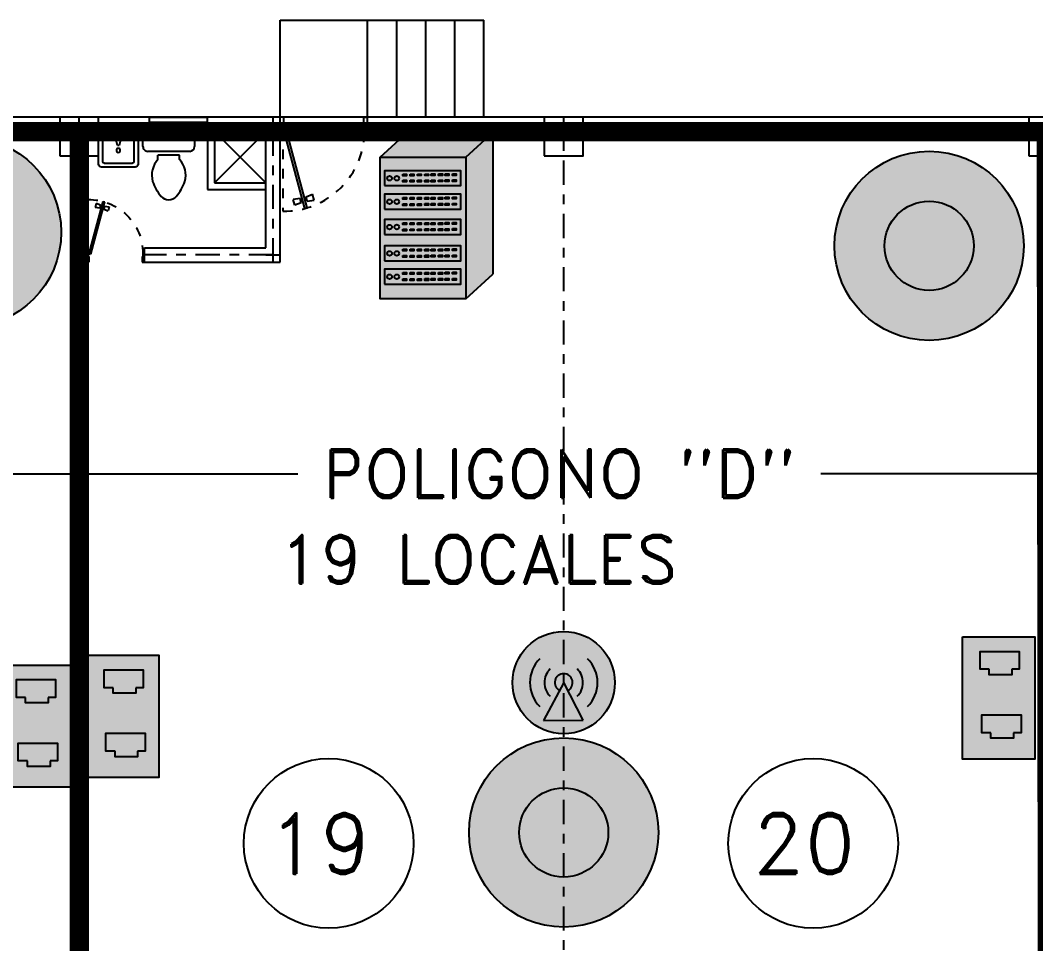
# Model space of a CAD drawing. Header units: millimetres. Extents: x 1590 to 1932, y -48 to 167.
# Drawn here: x 1685.05 to 1695.53, y 109.57 to 119.1 of the extents above; entities that cross this region are included whole.
import ezdxf

# ---------------------------------------------------------------- set-up
doc = ezdxf.new("R2010")
doc.units = ezdxf.units.MM
doc.header["$LTSCALE"] = 0.1
doc.header["$MEASUREMENT"] = 0
doc.header["$PDMODE"] = 35
doc.header["$PDSIZE"] = 0.75
doc.linetypes.add('CENTERX2', pattern=[4, 2.5, -0.5, 0.5, -0.5])
doc.linetypes.add('HIDDEN2', pattern=[0.1875, 0.125, -0.0625])
doc.layers.get('0').update_dxf_attribs({"linetype": 'CONTINUOUS'})
doc.layers.get('DEFPOINTS').update_dxf_attribs({"linetype": 'CONTINUOUS'})
for name, color, linetype in [('ACCESSP02', 7, 'CONTINUOUS'), ('CABLEADO', 172, 'CONTINUOUS'), ('CALLES', 3, 'CONTINUOUS'), ('CAMARAS', 253, 'CONTINUOUS'), ('Eth2Salidas', 5, 'CONTINUOUS'), ('P-FIXT', 1, 'CONTINUOUS'), ('PARED', 4, 'CONTINUOUS'), ("SW's", 250, 'CONTINUOUS'), ('TERRENO', 4, 'CONTINUOUS'), ('TEXT', 3, 'CONTINUOUS')]:
    doc.layers.add(name, color=color, linetype=linetype)
doc.styles.add('ATT', font='txt')
doc.styles.add('ROMAND', font='romand.shx')
doc.dimstyles.new('URBA', dxfattribs={"dimtxt": 20, "dimasz": 0.5, "dimexe": 1.25, "dimexo": 0.63, "dimgap": 0.63, "dimtad": 0, "dimtih": 1, "dimtoh": 1, "dimzin": 1, "dimdsep": 46, "dimtxsty": 'ROMAND', "dimcen": 2.5, "dimclrd": 1, "dimclre": 1, "dimclrt": 3, "dimadec": 0, "dimazin": 0, "dimtfac": 1, "dimtmove": 0, "dimatfit": 3, "dimfxl": 1, "dimtvp": 1, "dimtolj": 1, "dimtzin": 1, "dimarcsym": 0})

# ---------------------------------------------------------------- blocks, each defined once
blk = doc.blocks.new('15PTOI01')
at = {"color": 0, "linetype": 'ByBlock'}
for p, q in [((0, -8.5), (0, 8.5)), ((2, 10.5), (6, 10.5)), ((8, 8.5), (8, -8.5)), ((9.5, 4.375), (9.5, -4.375)), ((11.25, 4.375), (9.5, 4.375)), ((11.25, -4.375), (9.5, -4.375)), ((6, -10.5), (2, -10.5))]:
    blk.add_line(p, q, dxfattribs=at)
for centre, radius, start, end in [((2, 8.5), 2, 90, 180), ((6, 8.5), 2, 0, 90), ((17.766404, -2.827313), 9.712715, 75.184599, 132.137709), ((13.6875, -12.03125), 19.717859, 49.950272, 70.559965), ((23.458333, 0), 4.229167, 313.602819, 46.397181), ((13.6875, 12.03125), 19.717859, 289.440035, 310.049728), ((17.766404, 2.827313), 9.712715, 227.862291, 284.815401), ((2, -8.5), 2, 180, 270), ((6, -8.5), 2, 270, 0)]:
    blk.add_arc(centre, radius, start, end, dxfattribs=at)
at = {"color": 0, "linetype": 'ByBlock', "style": 'ATT'}
for tag, p, flags in [('ITEM', (0, -23), 3), ('ROOM_NUMBER', (0, -32), 1)]:
    blk.add_attdef(tag, p, '', height=6, dxfattribs=dict(at, flags=flags))
blk = doc.blocks.new('ss1')
at = {"layer": 'P-FIXT', "xscale": 0.0254, "yscale": 0.0254, "zscale": 0.0254}
blk.add_blockref('15PTOI01', (17.719, 12.528), dxfattribs=at)
blk = doc.blocks.new('15PLAV06')
at = {"color": 0, "linetype": 'ByBlock'}
for p, q in [((0, 8.5), (0, -8.5)), ((16.5, 10), (1.5, 10)), ((4, 1.25), (4, 7.25)), ((4.75, 8), (15.25, 8)), ((16, 7.25), (16, -7.25)), ((18, -8.5), (18, 8.5)), ((2, -1.5), (2, 1.5)), ((7, 0.5), (3, 1.5)), ((7, -0.5), (7, 0.5)), ((3, -1.5), (7, -0.5)), ((4, -7.25), (4, -1.25)), ((1.5, -10), (16.5, -10)), ((15.25, -8), (4.75, -8))]:
    blk.add_line(p, q, dxfattribs=at)
for centre in [(2.5, 2.5), (9.5, 0), (2.5, -2.5)]:
    blk.add_circle(centre, 1, dxfattribs=at)
for centre, radius, start, end in [((1.5, 8.5), 1.5, 90, 180), ((4.75, 7.25), 0.75, 90, 180), ((15.25, 7.25), 0.75, 0, 90), ((16.5, 8.5), 1.5, 0, 90), ((1.5, -8.5), 1.5, 180, 270), ((4.75, -7.25), 0.75, 180, 270), ((15.25, -7.25), 0.75, 270, 0), ((16.5, -8.5), 1.5, 270, 0)]:
    blk.add_arc(centre, radius, start, end, dxfattribs=at)
at = {"color": 0, "linetype": 'ByBlock', "style": 'ATT'}
for tag, p, flags in [('ITEM', (0, -20), 3), ('ROOM_NUMBER', (0, -29), 1)]:
    blk.add_attdef(tag, p, '', height=6, dxfattribs=dict(at, flags=flags))
blk = doc.blocks.new('P-GIRO-D')
at = {"color": 2}
for p, q in [((-0.281, 1.048), (-0.31, 1.041)), ((-0.281, 1.048), (-0.04, 0.15)), ((-0.31, 0.963), (-0.389, 0.952)), ((-0.389, 0.952), (-0.371, 0.884)), ((-0.31, 1.041), (-0.069, 0.142)), ((-0.31, 0.963), (-0.297, 0.915)), ((-0.288, 0.958), (-0.307, 0.953)), ((-0.239, 0.971), (-0.259, 0.966)), ((-0.232, 0.942), (-0.251, 0.937)), ((-0.242, 0.981), (-0.167, 1.011)), ((-0.242, 0.981), (-0.229, 0.933)), ((-0.229, 0.933), (-0.149, 0.944)), ((-0.167, 1.011), (-0.149, 0.944)), ((-0.297, 0.915), (-0.371, 0.884)), ((-0.28, 0.929), (-0.299, 0.924)), ((-1, 0.15), (-0.97, 0.15)), ((-0.97, 0.15), (-0.97, 0.1)), ((-0.04, 0.15), (-0.069, 0.142)), ((-0.03, 0.15), (-0.03, 0.1)), ((0, 0.15), (-0.03, 0.15)), ((-0.96, 0), (-1, 0)), ((-0.97, 0.1), (-0.96, 0.1)), ((-0.96, 0.1), (-0.96, 0)), ((-0.04, 0.1), (-0.04, 0)), ((-0.03, 0.1), (-0.04, 0.1)), ((-0.04, 0), (0, 0))]:
    blk.add_line(p, q, dxfattribs=at)
at = {"color": 1, "linetype": 'HIDDEN2'}
blk.add_line((-0.03, 0.15), (-0.03, 1.08), dxfattribs=at)
blk.add_arc((-0.04, 0.15), 0.93, 89.3839, 180, dxfattribs=at)
blk = doc.blocks.new('UTP1$0$DIMBLOCK')
at = {"color": 4}
blk.add_line((-5.25, -5.25), (5.25, 5.25), dxfattribs=at)
at = {"color": 1}
blk.add_line((-7.5, 0), (10.5, 0), dxfattribs=at)
blk = doc.blocks.new('*D347')
at = {"color": 1, "linetype": 'Continuous', "transparency": 16777216}
for p, q in [((1640.661, 112.864), (1640.661, 114.603)), ((1735.661, 112.106), (1735.661, 114.603)), ((1640.681, 114.423), (1687.917, 114.423)), ((1735.641, 114.423), (1693.314, 114.423))]:
    blk.add_line(p, q, dxfattribs=at)
at = {"layer": 'DEFPOINTS', "color": 0, "linetype": 'Continuous', "transparency": 16777216}
for p in [(1735.661, 114.423), (1640.661, 112.802), (1735.661, 112.043)]:
    blk.add_point(p, dxfattribs=at)
at = {"color": 1, "linetype": 'Continuous', "transparency": 16777216, "xscale": 0.02, "yscale": 0.02, "zscale": 0.02, "rotation": 180}
blk.add_blockref('UTP1$0$DIMBLOCK', (1640.661, 114.423), dxfattribs=at)
at = {"color": 1, "linetype": 'Continuous', "transparency": 16777216, "xscale": 0.02, "yscale": 0.02, "zscale": 0.02}
blk.add_blockref('UTP1$0$DIMBLOCK', (1735.661, 114.423), dxfattribs=at)
at = {"color": 3, "linetype": 'Continuous', "transparency": 16777216, "insert": (1690.615, 114.423), "char_height": 0.5, "attachment_point": 5, "style": 'ROMAND'}
blk.add_mtext('\\A1;POLIGONO "D"', dxfattribs=at)
blk = doc.blocks.new('dosSALIDAS')
at = {"layer": 'Eth2Salidas', "linetype": 'Continuous'}
h = blk.add_hatch(color=0, dxfattribs=at)
h.dxf.hatch_style = 1
h.paths.add_polyline_path([(0.3251, 0), (0, 0), (0, -0.5502), (0.3251, -0.5502)])
h.paths.add_polyline_path([(0.1197, -0.1706), (0.1197, -0.1458), (0.079, -0.1458), (0.079, -0.0653), (0.2552, -0.0653), (0.2552, -0.1458), (0.2216, -0.1458), (0.2216, -0.1706)], flags=16)
h.paths.add_polyline_path([(0.2637, -0.3509), (0.2637, -0.4314), (0.23, -0.4314), (0.23, -0.4562), (0.1282, -0.4562), (0.1282, -0.4314), (0.0874, -0.4314), (0.0874, -0.3509)], flags=16)
h = blk.add_hatch(color=256, dxfattribs=at)
h.dxf.hatch_style = 1
h.paths.add_polyline_path([(0.2216, -0.1706), (0.2216, -0.1458), (0.2552, -0.1458), (0.2552, -0.0653), (0.079, -0.0653), (0.079, -0.1458), (0.1197, -0.1458), (0.1197, -0.1706)])
h = blk.add_hatch(color=256, dxfattribs=at)
h.dxf.hatch_style = 1
h.paths.add_polyline_path([(0.23, -0.4562), (0.23, -0.4314), (0.2637, -0.4314), (0.2637, -0.3509), (0.0874, -0.3509), (0.0874, -0.4314), (0.1282, -0.4314), (0.1282, -0.4562)])
at = {"layer": 'Eth2Salidas', "color": 18, "linetype": 'Continuous', "true_color": 0x000000}
blk.add_lwpolyline([(0, 0), (0.3251, 0), (0.3251, -0.5502), (0, -0.5502)], close=True, dxfattribs=at)
for points in [[(0.1197, -0.1458), (0.079, -0.1458), (0.079, -0.0653), (0.2552, -0.0653), (0.2552, -0.1458), (0.2216, -0.1458)], [(0.2216, -0.1458), (0.2216, -0.1706), (0.1197, -0.1706), (0.1197, -0.1458)], [(0.1282, -0.4314), (0.0874, -0.4314), (0.0874, -0.3509), (0.2637, -0.3509), (0.2637, -0.4314), (0.23, -0.4314)], [(0.23, -0.4314), (0.23, -0.4562), (0.1282, -0.4562), (0.1282, -0.4314)]]:
    blk.add_lwpolyline(points, dxfattribs=at)
blk = doc.blocks.new('cams')
at = {"layer": 'CAMARAS', "linetype": 'Continuous', "true_color": 0xffffff}
h = blk.add_hatch(color=7, dxfattribs=at)
h.dxf.hatch_style = 1
h.paths.add_polyline_path([(-0.977, 0, 1), (0.977, 0, 1)])
h.paths.add_polyline_path([(0.46, 0, -1), (-0.46, 0, -1)], flags=16)
at = {"layer": 'CAMARAS', "linetype": 'Continuous', "true_color": 0x939598}
h = blk.add_hatch(color=252, dxfattribs=at)
h.dxf.hatch_style = 1
h.paths.add_polyline_path([(-0.46, 0, 1), (0.46, 0, 1)])
at = {"layer": 'CAMARAS', "color": 0, "linetype": 'Continuous'}
for radius in [0.977, 0.977, 0.977, 0.46]:
    blk.add_circle((0, 0), radius, dxfattribs=at)
blk = doc.blocks.new('PuntoAcceso02')
at = {"layer": 'ACCESSP02', "linetype": 'Continuous'}
h = blk.add_hatch(color=256, dxfattribs=at)
h.set_gradient(color1=(237, 31, 36), color2=(247, 171, 174))
h.paths.add_polyline_path([(-0.528, 0, 1), (0.528, 0, 1)])
h.paths.add_polyline_path([(0.042, -0.082), (0.2, -0.388), (-0.209, -0.39), (-0.043, -0.081, -4.049664)], flags=16)
h = blk.add_hatch(color=256, dxfattribs=at)
h.set_gradient(color1=(247, 171, 174), color2=(247, 171, 174))
h.paths.add_polyline_path([(-0.209, -0.39), (0.2, -0.388), (0, 0)])
h = blk.add_hatch(color=256, dxfattribs=at)
h.set_gradient(color1=(153, 27, 30), color2=(237, 31, 36))
h.paths.add_polyline_path([(0, 0), (0.042, -0.082, 4.049664), (-0.043, -0.081)])
at = {"layer": 'ACCESSP02', "color": 18, "linetype": 'Continuous', "true_color": 0x000000}
for p, q in [((0, 0), (-0.209, -0.39)), ((0.2, -0.388), (0, 0)), ((-0.209, -0.39), (0.2, -0.388))]:
    blk.add_line(p, q, dxfattribs=at)
blk.add_circle((0, 0), 0.528, dxfattribs=at)
for radius, start, end in [(0.349, 134.9548, 225.0265), (0.349, 314.9548, 45.0265), (0.199, 134.9548, 225.0265), (0.199, 314.9548, 45.0265), (0.092, 297.3127, 241.8295)]:
    blk.add_arc((0, 0), radius, start, end, dxfattribs=at)
blk = doc.blocks.new("Sw's")
at = {"layer": "SW's", "linetype": 'Continuous'}
h = blk.add_hatch(color=256, dxfattribs=at)
h.set_gradient(color1=(215, 235, 210), color2=(128, 128, 128), tint=1)
h.paths.add_polyline_path([(0.279, 0.256), (-0.605, 0.256), (-0.884, 0), (0, 0)])
h.paths.add_polyline_path([(0.279, 0.256), (0, 0), (0, -1.463), (0.279, -1.208)])
h = blk.add_hatch(color=256, dxfattribs=at)
h.set_gradient(color1=(192, 192, 192), color2=(99, 100, 102), tint=1)
h.paths.add_polyline_path([(-0.884, 0), (-0.884, -1.463), (0, -1.463), (0, 0)])
h.paths.add_polyline_path([(-0.05, -0.14), (-0.05, -0.293), (-0.838, -0.293), (-0.838, -0.14)], flags=16)
h.paths.add_polyline_path([(-0.761, -0.218, -1), (-0.81, -0.218, -1)], flags=0)
h.paths.add_polyline_path([(-0.689, -0.218, -1), (-0.737, -0.218, -1)], flags=0)
h.paths.add_polyline_path([(-0.65, -0.175), (-0.612, -0.175), (-0.612, -0.192), (-0.65, -0.192)], flags=0)
h.paths.add_polyline_path([(-0.65, -0.239), (-0.612, -0.239), (-0.612, -0.256), (-0.65, -0.256)], flags=0)
h.paths.add_polyline_path([(-0.573, -0.175), (-0.535, -0.175), (-0.535, -0.192), (-0.573, -0.192)], flags=0)
h.paths.add_polyline_path([(-0.573, -0.238), (-0.535, -0.238), (-0.535, -0.255), (-0.573, -0.255)], flags=0)
h.paths.add_polyline_path([(-0.5, -0.174), (-0.462, -0.174), (-0.462, -0.191), (-0.5, -0.191)], flags=0)
h.paths.add_polyline_path([(-0.05, -0.383), (-0.05, -0.536), (-0.838, -0.536), (-0.838, -0.383)], flags=16)
h.paths.add_polyline_path([(-0.5, -0.238), (-0.462, -0.238), (-0.462, -0.255), (-0.5, -0.255)], flags=0)
h.paths.add_polyline_path([(-0.761, -0.461, -1), (-0.81, -0.461, -1)], flags=0)
h.paths.add_polyline_path([(-0.689, -0.46, -1), (-0.737, -0.46, -1)], flags=0)
h.paths.add_polyline_path([(-0.65, -0.418), (-0.612, -0.418), (-0.612, -0.435), (-0.65, -0.435)], flags=0)
h.paths.add_polyline_path([(-0.423, -0.174), (-0.385, -0.174), (-0.385, -0.191), (-0.423, -0.191)], flags=0)
h.paths.add_polyline_path([(-0.423, -0.237), (-0.385, -0.237), (-0.385, -0.254), (-0.423, -0.254)], flags=0)
h.paths.add_polyline_path([(-0.573, -0.418), (-0.535, -0.418), (-0.535, -0.435), (-0.573, -0.435)], flags=0)
h.paths.add_polyline_path([(-0.65, -0.482), (-0.612, -0.482), (-0.612, -0.499), (-0.65, -0.499)], flags=0)
h.paths.add_polyline_path([(-0.357, -0.173), (-0.318, -0.173), (-0.318, -0.19), (-0.357, -0.19)], flags=0)
h.paths.add_polyline_path([(-0.5, -0.417), (-0.462, -0.417), (-0.462, -0.434), (-0.5, -0.434)], flags=0)
h.paths.add_polyline_path([(-0.573, -0.481), (-0.535, -0.481), (-0.535, -0.498), (-0.573, -0.498)], flags=0)
h.paths.add_polyline_path([(-0.357, -0.237), (-0.318, -0.237), (-0.318, -0.254), (-0.357, -0.254)], flags=0)
h.paths.add_polyline_path([(-0.5, -0.481), (-0.462, -0.481), (-0.462, -0.498), (-0.5, -0.498)], flags=0)
h.paths.add_polyline_path([(-0.423, -0.417), (-0.385, -0.417), (-0.385, -0.434), (-0.423, -0.434)], flags=0)
h.paths.add_polyline_path([(-0.28, -0.173), (-0.241, -0.173), (-0.241, -0.19), (-0.28, -0.19)], flags=0)
h.paths.add_polyline_path([(-0.28, -0.236), (-0.241, -0.236), (-0.241, -0.253), (-0.28, -0.253)], flags=0)
h.paths.add_polyline_path([(-0.423, -0.48), (-0.385, -0.48), (-0.385, -0.497), (-0.423, -0.497)], flags=0)
h.paths.add_polyline_path([(-0.357, -0.415), (-0.318, -0.415), (-0.318, -0.433), (-0.357, -0.433)], flags=0)
h.paths.add_polyline_path([(-0.05, -0.644), (-0.05, -0.797), (-0.838, -0.797), (-0.838, -0.644)], flags=16)
h.paths.add_polyline_path([(-0.214, -0.171), (-0.176, -0.171), (-0.176, -0.188), (-0.214, -0.188)], flags=0)
h.paths.add_polyline_path([(-0.357, -0.48), (-0.318, -0.48), (-0.318, -0.497), (-0.357, -0.497)], flags=0)
h.paths.add_polyline_path([(-0.214, -0.235), (-0.176, -0.235), (-0.176, -0.252), (-0.214, -0.252)], flags=0)
h.paths.add_polyline_path([(-0.28, -0.416), (-0.241, -0.416), (-0.241, -0.433), (-0.28, -0.433)], flags=0)
h.paths.add_polyline_path([(-0.65, -0.679), (-0.612, -0.679), (-0.612, -0.696), (-0.65, -0.696)], flags=0)
h.paths.add_polyline_path([(-0.761, -0.722, -1), (-0.81, -0.722, -1)], flags=0)
h.paths.add_polyline_path([(-0.689, -0.721, -1), (-0.737, -0.721, -1)], flags=0)
h.paths.add_polyline_path([(-0.573, -0.679), (-0.535, -0.679), (-0.535, -0.696), (-0.573, -0.696)], flags=0)
h.paths.add_polyline_path([(-0.28, -0.479), (-0.241, -0.479), (-0.241, -0.496), (-0.28, -0.496)], flags=0)
h.paths.add_polyline_path([(-0.137, -0.171), (-0.099, -0.171), (-0.099, -0.188), (-0.137, -0.188)], flags=0)
h.paths.add_polyline_path([(-0.214, -0.414), (-0.176, -0.414), (-0.176, -0.431), (-0.214, -0.431)], flags=0)
h.paths.add_polyline_path([(-0.5, -0.678), (-0.462, -0.678), (-0.462, -0.695), (-0.5, -0.695)], flags=0)
h.paths.add_polyline_path([(-0.137, -0.234), (-0.099, -0.234), (-0.099, -0.252), (-0.137, -0.252)], flags=0)
h.paths.add_polyline_path([(-0.65, -0.743), (-0.612, -0.743), (-0.612, -0.76), (-0.65, -0.76)], flags=0)
h.paths.add_polyline_path([(-0.214, -0.478), (-0.176, -0.478), (-0.176, -0.495), (-0.214, -0.495)], flags=0)
h.paths.add_polyline_path([(-0.573, -0.742), (-0.535, -0.742), (-0.535, -0.759), (-0.573, -0.759)], flags=0)
h.paths.add_polyline_path([(-0.423, -0.678), (-0.385, -0.678), (-0.385, -0.695), (-0.423, -0.695)], flags=0)
h.paths.add_polyline_path([(-0.5, -0.742), (-0.462, -0.742), (-0.462, -0.759), (-0.5, -0.759)], flags=0)
h.paths.add_polyline_path([(-0.137, -0.414), (-0.099, -0.414), (-0.099, -0.431), (-0.137, -0.431)], flags=0)
h.paths.add_polyline_path([(-0.357, -0.677), (-0.318, -0.677), (-0.318, -0.694), (-0.357, -0.694)], flags=0)
h.paths.add_polyline_path([(-0.423, -0.741), (-0.385, -0.741), (-0.385, -0.758), (-0.423, -0.758)], flags=0)
h.paths.add_polyline_path([(-0.137, -0.477), (-0.099, -0.477), (-0.099, -0.494), (-0.137, -0.494)], flags=0)
h.paths.add_polyline_path([(-0.28, -0.677), (-0.241, -0.677), (-0.241, -0.694), (-0.28, -0.694)], flags=0)
h.paths.add_polyline_path([(-0.357, -0.741), (-0.318, -0.741), (-0.318, -0.758), (-0.357, -0.758)], flags=0)
h.paths.add_polyline_path([(-0.214, -0.675), (-0.176, -0.675), (-0.176, -0.692), (-0.214, -0.692)], flags=0)
h.paths.add_polyline_path([(-0.28, -0.74), (-0.241, -0.74), (-0.241, -0.757), (-0.28, -0.757)], flags=0)
h.paths.add_polyline_path([(-0.05, -0.916), (-0.05, -1.07), (-0.838, -1.07), (-0.838, -0.916)], flags=16)
h.paths.add_polyline_path([(-0.214, -0.739), (-0.176, -0.739), (-0.176, -0.756), (-0.214, -0.756)], flags=0)
h.paths.add_polyline_path([(-0.137, -0.675), (-0.099, -0.675), (-0.099, -0.692), (-0.137, -0.692)], flags=0)
h.paths.add_polyline_path([(-0.65, -0.951), (-0.612, -0.951), (-0.612, -0.968), (-0.65, -0.968)], flags=0)
h.paths.add_polyline_path([(-0.761, -0.994, -1), (-0.81, -0.994, -1)], flags=0)
h.paths.add_polyline_path([(-0.689, -0.994, -1), (-0.737, -0.994, -1)], flags=0)
h.paths.add_polyline_path([(-0.573, -0.951), (-0.535, -0.951), (-0.535, -0.968), (-0.573, -0.968)], flags=0)
h.paths.add_polyline_path([(-0.5, -0.95), (-0.462, -0.95), (-0.462, -0.967), (-0.5, -0.967)], flags=0)
h.paths.add_polyline_path([(-0.137, -0.738), (-0.099, -0.738), (-0.099, -0.755), (-0.137, -0.755)], flags=0)
h.paths.add_polyline_path([(-0.423, -0.95), (-0.385, -0.95), (-0.385, -0.967), (-0.423, -0.967)], flags=0)
h.paths.add_polyline_path([(-0.65, -1.015), (-0.612, -1.015), (-0.612, -1.032), (-0.65, -1.032)], flags=0)
h.paths.add_polyline_path([(-0.573, -1.014), (-0.535, -1.014), (-0.535, -1.031), (-0.573, -1.031)], flags=0)
h.paths.add_polyline_path([(-0.357, -0.949), (-0.318, -0.949), (-0.318, -0.966), (-0.357, -0.966)], flags=0)
h.paths.add_polyline_path([(-0.5, -1.014), (-0.462, -1.014), (-0.462, -1.031), (-0.5, -1.031)], flags=0)
h.paths.add_polyline_path([(-0.423, -1.013), (-0.385, -1.013), (-0.385, -1.031), (-0.423, -1.031)], flags=0)
h.paths.add_polyline_path([(-0.28, -0.949), (-0.241, -0.949), (-0.241, -0.966), (-0.28, -0.966)], flags=0)
h.paths.add_polyline_path([(-0.357, -1.013), (-0.318, -1.013), (-0.318, -1.03), (-0.357, -1.03)], flags=0)
h.paths.add_polyline_path([(-0.214, -0.947), (-0.176, -0.947), (-0.176, -0.964), (-0.214, -0.964)], flags=0)
h.paths.add_polyline_path([(-0.28, -1.012), (-0.241, -1.012), (-0.241, -1.029), (-0.28, -1.029)], flags=0)
h.paths.add_polyline_path([(-0.05, -1.157), (-0.05, -1.311), (-0.838, -1.311), (-0.838, -1.157)], flags=16)
h.paths.add_polyline_path([(-0.137, -0.947), (-0.099, -0.947), (-0.099, -0.965), (-0.137, -0.965)], flags=0)
h.paths.add_polyline_path([(-0.214, -1.011), (-0.176, -1.011), (-0.176, -1.028), (-0.214, -1.028)], flags=0)
h.paths.add_polyline_path([(-0.65, -1.192), (-0.612, -1.192), (-0.612, -1.209), (-0.65, -1.209)], flags=0)
h.paths.add_polyline_path([(-0.761, -1.235, -1), (-0.81, -1.235, -1)], flags=0)
h.paths.add_polyline_path([(-0.573, -1.192), (-0.535, -1.192), (-0.535, -1.209), (-0.573, -1.209)], flags=0)
h.paths.add_polyline_path([(-0.689, -1.235, -1), (-0.737, -1.235, -1)], flags=0)
h.paths.add_polyline_path([(-0.137, -1.011), (-0.099, -1.011), (-0.099, -1.028), (-0.137, -1.028)], flags=0)
h.paths.add_polyline_path([(-0.5, -1.191), (-0.462, -1.191), (-0.462, -1.208), (-0.5, -1.208)], flags=0)
h.paths.add_polyline_path([(-0.423, -1.191), (-0.385, -1.191), (-0.385, -1.208), (-0.423, -1.208)], flags=0)
h.paths.add_polyline_path([(-0.65, -1.256), (-0.612, -1.256), (-0.612, -1.273), (-0.65, -1.273)], flags=0)
h.paths.add_polyline_path([(-0.356, -1.19), (-0.318, -1.19), (-0.318, -1.207), (-0.356, -1.207)], flags=0)
h.paths.add_polyline_path([(-0.573, -1.255), (-0.535, -1.255), (-0.535, -1.272), (-0.573, -1.272)], flags=0)
h.paths.add_polyline_path([(-0.5, -1.255), (-0.462, -1.255), (-0.462, -1.272), (-0.5, -1.272)], flags=0)
h.paths.add_polyline_path([(-0.28, -1.19), (-0.241, -1.19), (-0.241, -1.207), (-0.28, -1.207)], flags=0)
h.paths.add_polyline_path([(-0.423, -1.254), (-0.385, -1.254), (-0.385, -1.272), (-0.423, -1.272)], flags=0)
h.paths.add_polyline_path([(-0.214, -1.188), (-0.176, -1.188), (-0.176, -1.205), (-0.214, -1.205)], flags=0)
h.paths.add_polyline_path([(-0.356, -1.254), (-0.318, -1.254), (-0.318, -1.271), (-0.356, -1.271)], flags=0)
h.paths.add_polyline_path([(-0.28, -1.253), (-0.241, -1.253), (-0.241, -1.27), (-0.28, -1.27)], flags=0)
h.paths.add_polyline_path([(-0.137, -1.189), (-0.099, -1.189), (-0.099, -1.206), (-0.137, -1.206)], flags=0)
h.paths.add_polyline_path([(-0.214, -1.252), (-0.176, -1.252), (-0.176, -1.269), (-0.214, -1.269)], flags=0)
h.paths.add_polyline_path([(-0.137, -1.252), (-0.099, -1.252), (-0.099, -1.269), (-0.137, -1.269)], flags=0)
at = {"layer": "SW's", "linetype": 'Continuous', "true_color": 0xadddf7}
h = blk.add_hatch(color=141, dxfattribs=at)
h.paths.add_polyline_path([(-0.838, -0.14), (-0.838, -0.293), (-0.05, -0.293), (-0.05, -0.14)])
h.paths.add_polyline_path([(-0.689, -0.218, -1), (-0.737, -0.218, -1)], flags=16)
h.paths.add_polyline_path([(-0.761, -0.218, -1), (-0.81, -0.218, -1)], flags=16)
h.paths.add_polyline_path([(-0.65, -0.175), (-0.612, -0.175), (-0.612, -0.192), (-0.65, -0.192)], flags=16)
h.paths.add_polyline_path([(-0.65, -0.239), (-0.612, -0.239), (-0.612, -0.256), (-0.65, -0.256)], flags=16)
h.paths.add_polyline_path([(-0.573, -0.175), (-0.535, -0.175), (-0.535, -0.192), (-0.573, -0.192)], flags=16)
h.paths.add_polyline_path([(-0.573, -0.238), (-0.535, -0.238), (-0.535, -0.255), (-0.573, -0.255)], flags=16)
h.paths.add_polyline_path([(-0.5, -0.174), (-0.462, -0.174), (-0.462, -0.191), (-0.5, -0.191)], flags=16)
h.paths.add_polyline_path([(-0.5, -0.238), (-0.462, -0.238), (-0.462, -0.255), (-0.5, -0.255)], flags=16)
h.paths.add_polyline_path([(-0.423, -0.174), (-0.385, -0.174), (-0.385, -0.191), (-0.423, -0.191)], flags=16)
h.paths.add_polyline_path([(-0.423, -0.237), (-0.385, -0.237), (-0.385, -0.254), (-0.423, -0.254)], flags=16)
h.paths.add_polyline_path([(-0.357, -0.173), (-0.318, -0.173), (-0.318, -0.19), (-0.357, -0.19)], flags=16)
h.paths.add_polyline_path([(-0.357, -0.237), (-0.318, -0.237), (-0.318, -0.254), (-0.357, -0.254)], flags=16)
h.paths.add_polyline_path([(-0.28, -0.173), (-0.241, -0.173), (-0.241, -0.19), (-0.28, -0.19)], flags=16)
h.paths.add_polyline_path([(-0.28, -0.236), (-0.241, -0.236), (-0.241, -0.253), (-0.28, -0.253)], flags=16)
h.paths.add_polyline_path([(-0.214, -0.171), (-0.176, -0.171), (-0.176, -0.188), (-0.214, -0.188)], flags=16)
h.paths.add_polyline_path([(-0.214, -0.235), (-0.176, -0.235), (-0.176, -0.252), (-0.214, -0.252)], flags=16)
h.paths.add_polyline_path([(-0.137, -0.171), (-0.099, -0.171), (-0.099, -0.188), (-0.137, -0.188)], flags=16)
h.paths.add_polyline_path([(-0.137, -0.234), (-0.099, -0.234), (-0.099, -0.252), (-0.137, -0.252)], flags=16)
h.paths.add_polyline_path([(-0.838, -0.383), (-0.838, -0.536), (-0.05, -0.536), (-0.05, -0.383)])
h.paths.add_polyline_path([(-0.689, -0.46, -1), (-0.737, -0.46, -1)], flags=16)
h.paths.add_polyline_path([(-0.65, -0.418), (-0.612, -0.418), (-0.612, -0.435), (-0.65, -0.435)], flags=16)
h.paths.add_polyline_path([(-0.65, -0.482), (-0.612, -0.482), (-0.612, -0.499), (-0.65, -0.499)], flags=16)
h.paths.add_polyline_path([(-0.761, -0.461, -1), (-0.81, -0.461, -1)], flags=16)
h.paths.add_polyline_path([(-0.573, -0.418), (-0.535, -0.418), (-0.535, -0.435), (-0.573, -0.435)], flags=16)
h.paths.add_polyline_path([(-0.573, -0.481), (-0.535, -0.481), (-0.535, -0.498), (-0.573, -0.498)], flags=16)
h.paths.add_polyline_path([(-0.5, -0.417), (-0.462, -0.417), (-0.462, -0.434), (-0.5, -0.434)], flags=16)
h.paths.add_polyline_path([(-0.5, -0.481), (-0.462, -0.481), (-0.462, -0.498), (-0.5, -0.498)], flags=16)
h.paths.add_polyline_path([(-0.423, -0.417), (-0.385, -0.417), (-0.385, -0.434), (-0.423, -0.434)], flags=16)
h.paths.add_polyline_path([(-0.423, -0.48), (-0.385, -0.48), (-0.385, -0.497), (-0.423, -0.497)], flags=16)
h.paths.add_polyline_path([(-0.357, -0.415), (-0.318, -0.415), (-0.318, -0.433), (-0.357, -0.433)], flags=16)
h.paths.add_polyline_path([(-0.357, -0.48), (-0.318, -0.48), (-0.318, -0.497), (-0.357, -0.497)], flags=16)
h.paths.add_polyline_path([(-0.28, -0.416), (-0.241, -0.416), (-0.241, -0.433), (-0.28, -0.433)], flags=16)
h.paths.add_polyline_path([(-0.28, -0.479), (-0.241, -0.479), (-0.241, -0.496), (-0.28, -0.496)], flags=16)
h.paths.add_polyline_path([(-0.214, -0.414), (-0.176, -0.414), (-0.176, -0.431), (-0.214, -0.431)], flags=16)
h.paths.add_polyline_path([(-0.214, -0.478), (-0.176, -0.478), (-0.176, -0.495), (-0.214, -0.495)], flags=16)
h.paths.add_polyline_path([(-0.137, -0.414), (-0.099, -0.414), (-0.099, -0.431), (-0.137, -0.431)], flags=16)
h.paths.add_polyline_path([(-0.137, -0.477), (-0.099, -0.477), (-0.099, -0.494), (-0.137, -0.494)], flags=16)
h.paths.add_polyline_path([(-0.838, -0.644), (-0.838, -0.797), (-0.05, -0.797), (-0.05, -0.644)])
h.paths.add_polyline_path([(-0.689, -0.721, -1), (-0.737, -0.721, -1)], flags=16)
h.paths.add_polyline_path([(-0.65, -0.679), (-0.612, -0.679), (-0.612, -0.696), (-0.65, -0.696)], flags=16)
h.paths.add_polyline_path([(-0.65, -0.743), (-0.612, -0.743), (-0.612, -0.76), (-0.65, -0.76)], flags=16)
h.paths.add_polyline_path([(-0.761, -0.722, -1), (-0.81, -0.722, -1)], flags=16)
h.paths.add_polyline_path([(-0.573, -0.679), (-0.535, -0.679), (-0.535, -0.696), (-0.573, -0.696)], flags=16)
h.paths.add_polyline_path([(-0.573, -0.742), (-0.535, -0.742), (-0.535, -0.759), (-0.573, -0.759)], flags=16)
h.paths.add_polyline_path([(-0.5, -0.678), (-0.462, -0.678), (-0.462, -0.695), (-0.5, -0.695)], flags=16)
h.paths.add_polyline_path([(-0.5, -0.742), (-0.462, -0.742), (-0.462, -0.759), (-0.5, -0.759)], flags=16)
h.paths.add_polyline_path([(-0.423, -0.678), (-0.385, -0.678), (-0.385, -0.695), (-0.423, -0.695)], flags=16)
h.paths.add_polyline_path([(-0.423, -0.741), (-0.385, -0.741), (-0.385, -0.758), (-0.423, -0.758)], flags=16)
h.paths.add_polyline_path([(-0.357, -0.677), (-0.318, -0.677), (-0.318, -0.694), (-0.357, -0.694)], flags=16)
h.paths.add_polyline_path([(-0.357, -0.741), (-0.318, -0.741), (-0.318, -0.758), (-0.357, -0.758)], flags=16)
h.paths.add_polyline_path([(-0.28, -0.677), (-0.241, -0.677), (-0.241, -0.694), (-0.28, -0.694)], flags=16)
h.paths.add_polyline_path([(-0.28, -0.74), (-0.241, -0.74), (-0.241, -0.757), (-0.28, -0.757)], flags=16)
h.paths.add_polyline_path([(-0.214, -0.675), (-0.176, -0.675), (-0.176, -0.692), (-0.214, -0.692)], flags=16)
h.paths.add_polyline_path([(-0.214, -0.739), (-0.176, -0.739), (-0.176, -0.756), (-0.214, -0.756)], flags=16)
h.paths.add_polyline_path([(-0.137, -0.675), (-0.099, -0.675), (-0.099, -0.692), (-0.137, -0.692)], flags=16)
h.paths.add_polyline_path([(-0.137, -0.738), (-0.099, -0.738), (-0.099, -0.755), (-0.137, -0.755)], flags=16)
h.paths.add_polyline_path([(-0.838, -0.916), (-0.838, -1.07), (-0.05, -1.07), (-0.05, -0.916)])
h.paths.add_polyline_path([(-0.65, -0.951), (-0.612, -0.951), (-0.612, -0.968), (-0.65, -0.968)], flags=16)
h.paths.add_polyline_path([(-0.689, -0.994, -1), (-0.737, -0.994, -1)], flags=16)
h.paths.add_polyline_path([(-0.65, -1.015), (-0.612, -1.015), (-0.612, -1.032), (-0.65, -1.032)], flags=16)
h.paths.add_polyline_path([(-0.573, -0.951), (-0.535, -0.951), (-0.535, -0.968), (-0.573, -0.968)], flags=16)
h.paths.add_polyline_path([(-0.761, -0.994, -1), (-0.81, -0.994, -1)], flags=16)
h.paths.add_polyline_path([(-0.573, -1.014), (-0.535, -1.014), (-0.535, -1.031), (-0.573, -1.031)], flags=16)
h.paths.add_polyline_path([(-0.5, -0.95), (-0.462, -0.95), (-0.462, -0.967), (-0.5, -0.967)], flags=16)
h.paths.add_polyline_path([(-0.5, -1.014), (-0.462, -1.014), (-0.462, -1.031), (-0.5, -1.031)], flags=16)
h.paths.add_polyline_path([(-0.423, -0.95), (-0.385, -0.95), (-0.385, -0.967), (-0.423, -0.967)], flags=16)
h.paths.add_polyline_path([(-0.423, -1.013), (-0.385, -1.013), (-0.385, -1.031), (-0.423, -1.031)], flags=16)
h.paths.add_polyline_path([(-0.357, -0.949), (-0.318, -0.949), (-0.318, -0.966), (-0.357, -0.966)], flags=16)
h.paths.add_polyline_path([(-0.357, -1.013), (-0.318, -1.013), (-0.318, -1.03), (-0.357, -1.03)], flags=16)
h.paths.add_polyline_path([(-0.28, -0.949), (-0.241, -0.949), (-0.241, -0.966), (-0.28, -0.966)], flags=16)
h.paths.add_polyline_path([(-0.28, -1.012), (-0.241, -1.012), (-0.241, -1.029), (-0.28, -1.029)], flags=16)
h.paths.add_polyline_path([(-0.214, -0.947), (-0.176, -0.947), (-0.176, -0.964), (-0.214, -0.964)], flags=16)
h.paths.add_polyline_path([(-0.214, -1.011), (-0.176, -1.011), (-0.176, -1.028), (-0.214, -1.028)], flags=16)
h.paths.add_polyline_path([(-0.137, -0.947), (-0.099, -0.947), (-0.099, -0.965), (-0.137, -0.965)], flags=16)
h.paths.add_polyline_path([(-0.137, -1.011), (-0.099, -1.011), (-0.099, -1.028), (-0.137, -1.028)], flags=16)
h.paths.add_polyline_path([(-0.838, -1.157), (-0.838, -1.311), (-0.05, -1.311), (-0.05, -1.157)])
h.paths.add_polyline_path([(-0.65, -1.192), (-0.612, -1.192), (-0.612, -1.209), (-0.65, -1.209)], flags=16)
h.paths.add_polyline_path([(-0.689, -1.235, -1), (-0.737, -1.235, -1)], flags=16)
h.paths.add_polyline_path([(-0.65, -1.256), (-0.612, -1.256), (-0.612, -1.273), (-0.65, -1.273)], flags=16)
h.paths.add_polyline_path([(-0.573, -1.192), (-0.535, -1.192), (-0.535, -1.209), (-0.573, -1.209)], flags=16)
h.paths.add_polyline_path([(-0.573, -1.255), (-0.535, -1.255), (-0.535, -1.272), (-0.573, -1.272)], flags=16)
h.paths.add_polyline_path([(-0.761, -1.235, -1), (-0.81, -1.235, -1)], flags=16)
h.paths.add_polyline_path([(-0.5, -1.191), (-0.462, -1.191), (-0.462, -1.208), (-0.5, -1.208)], flags=16)
h.paths.add_polyline_path([(-0.5, -1.255), (-0.462, -1.255), (-0.462, -1.272), (-0.5, -1.272)], flags=16)
h.paths.add_polyline_path([(-0.423, -1.191), (-0.385, -1.191), (-0.385, -1.208), (-0.423, -1.208)], flags=16)
h.paths.add_polyline_path([(-0.423, -1.254), (-0.385, -1.254), (-0.385, -1.272), (-0.423, -1.272)], flags=16)
h.paths.add_polyline_path([(-0.356, -1.19), (-0.318, -1.19), (-0.318, -1.207), (-0.356, -1.207)], flags=16)
h.paths.add_polyline_path([(-0.356, -1.254), (-0.318, -1.254), (-0.318, -1.271), (-0.356, -1.271)], flags=16)
h.paths.add_polyline_path([(-0.28, -1.19), (-0.241, -1.19), (-0.241, -1.207), (-0.28, -1.207)], flags=16)
h.paths.add_polyline_path([(-0.28, -1.253), (-0.241, -1.253), (-0.241, -1.27), (-0.28, -1.27)], flags=16)
h.paths.add_polyline_path([(-0.214, -1.188), (-0.176, -1.188), (-0.176, -1.205), (-0.214, -1.205)], flags=16)
h.paths.add_polyline_path([(-0.214, -1.252), (-0.176, -1.252), (-0.176, -1.269), (-0.214, -1.269)], flags=16)
h.paths.add_polyline_path([(-0.137, -1.189), (-0.099, -1.189), (-0.099, -1.206), (-0.137, -1.206)], flags=16)
h.paths.add_polyline_path([(-0.137, -1.252), (-0.099, -1.252), (-0.099, -1.269), (-0.137, -1.269)], flags=16)
at = {"layer": "SW's", "linetype": 'Continuous'}
for p, q in [((-0.884, 0), (-0.605, 0.256)), ((0, 0), (0.279, 0.256)), ((0, -1.463), (0.279, -1.208))]:
    blk.add_line(p, q, dxfattribs=at)
blk.add_lwpolyline([(-0.605, 0.256), (0.279, 0.256), (0.279, -1.208)], dxfattribs=at)
for points in [[(-0.884, 0), (0, 0), (0, -1.463), (-0.884, -1.463)], [(-0.838, -0.293), (-0.05, -0.293), (-0.05, -0.14), (-0.838, -0.14)], [(-0.65, -0.175), (-0.612, -0.175), (-0.612, -0.192), (-0.65, -0.192)], [(-0.573, -0.175), (-0.535, -0.175), (-0.535, -0.192), (-0.573, -0.192)], [(-0.5, -0.174), (-0.462, -0.174), (-0.462, -0.191), (-0.5, -0.191)], [(-0.423, -0.174), (-0.385, -0.174), (-0.385, -0.191), (-0.423, -0.191)], [(-0.357, -0.173), (-0.318, -0.173), (-0.318, -0.19), (-0.357, -0.19)], [(-0.28, -0.173), (-0.241, -0.173), (-0.241, -0.19), (-0.28, -0.19)], [(-0.214, -0.171), (-0.176, -0.171), (-0.176, -0.188), (-0.214, -0.188)], [(-0.137, -0.171), (-0.099, -0.171), (-0.099, -0.188), (-0.137, -0.188)], [(-0.65, -0.239), (-0.612, -0.239), (-0.612, -0.256), (-0.65, -0.256)], [(-0.573, -0.238), (-0.535, -0.238), (-0.535, -0.255), (-0.573, -0.255)], [(-0.5, -0.238), (-0.462, -0.238), (-0.462, -0.255), (-0.5, -0.255)], [(-0.423, -0.237), (-0.385, -0.237), (-0.385, -0.254), (-0.423, -0.254)], [(-0.357, -0.237), (-0.318, -0.237), (-0.318, -0.254), (-0.357, -0.254)], [(-0.28, -0.236), (-0.241, -0.236), (-0.241, -0.253), (-0.28, -0.253)], [(-0.214, -0.235), (-0.176, -0.235), (-0.176, -0.252), (-0.214, -0.252)], [(-0.137, -0.234), (-0.099, -0.234), (-0.099, -0.252), (-0.137, -0.252)], [(-0.838, -0.536), (-0.05, -0.536), (-0.05, -0.383), (-0.838, -0.383)], [(-0.65, -0.418), (-0.612, -0.418), (-0.612, -0.435), (-0.65, -0.435)], [(-0.573, -0.418), (-0.535, -0.418), (-0.535, -0.435), (-0.573, -0.435)], [(-0.5, -0.417), (-0.462, -0.417), (-0.462, -0.434), (-0.5, -0.434)], [(-0.423, -0.417), (-0.385, -0.417), (-0.385, -0.434), (-0.423, -0.434)], [(-0.357, -0.415), (-0.318, -0.415), (-0.318, -0.433), (-0.357, -0.433)], [(-0.28, -0.416), (-0.241, -0.416), (-0.241, -0.433), (-0.28, -0.433)], [(-0.214, -0.414), (-0.176, -0.414), (-0.176, -0.431), (-0.214, -0.431)], [(-0.137, -0.414), (-0.099, -0.414), (-0.099, -0.431), (-0.137, -0.431)], [(-0.65, -0.482), (-0.612, -0.482), (-0.612, -0.499), (-0.65, -0.499)], [(-0.573, -0.481), (-0.535, -0.481), (-0.535, -0.498), (-0.573, -0.498)], [(-0.5, -0.481), (-0.462, -0.481), (-0.462, -0.498), (-0.5, -0.498)], [(-0.423, -0.48), (-0.385, -0.48), (-0.385, -0.497), (-0.423, -0.497)], [(-0.357, -0.48), (-0.318, -0.48), (-0.318, -0.497), (-0.357, -0.497)], [(-0.28, -0.479), (-0.241, -0.479), (-0.241, -0.496), (-0.28, -0.496)], [(-0.214, -0.478), (-0.176, -0.478), (-0.176, -0.495), (-0.214, -0.495)], [(-0.137, -0.477), (-0.099, -0.477), (-0.099, -0.494), (-0.137, -0.494)], [(-0.838, -0.797), (-0.05, -0.797), (-0.05, -0.644), (-0.838, -0.644)], [(-0.65, -0.679), (-0.612, -0.679), (-0.612, -0.696), (-0.65, -0.696)], [(-0.573, -0.679), (-0.535, -0.679), (-0.535, -0.696), (-0.573, -0.696)], [(-0.5, -0.678), (-0.462, -0.678), (-0.462, -0.695), (-0.5, -0.695)], [(-0.423, -0.678), (-0.385, -0.678), (-0.385, -0.695), (-0.423, -0.695)], [(-0.357, -0.677), (-0.318, -0.677), (-0.318, -0.694), (-0.357, -0.694)], [(-0.28, -0.677), (-0.241, -0.677), (-0.241, -0.694), (-0.28, -0.694)], [(-0.214, -0.675), (-0.176, -0.675), (-0.176, -0.692), (-0.214, -0.692)], [(-0.137, -0.675), (-0.099, -0.675), (-0.099, -0.692), (-0.137, -0.692)], [(-0.65, -0.743), (-0.612, -0.743), (-0.612, -0.76), (-0.65, -0.76)], [(-0.573, -0.742), (-0.535, -0.742), (-0.535, -0.759), (-0.573, -0.759)], [(-0.5, -0.742), (-0.462, -0.742), (-0.462, -0.759), (-0.5, -0.759)], [(-0.423, -0.741), (-0.385, -0.741), (-0.385, -0.758), (-0.423, -0.758)], [(-0.357, -0.741), (-0.318, -0.741), (-0.318, -0.758), (-0.357, -0.758)], [(-0.28, -0.74), (-0.241, -0.74), (-0.241, -0.757), (-0.28, -0.757)], [(-0.214, -0.739), (-0.176, -0.739), (-0.176, -0.756), (-0.214, -0.756)], [(-0.137, -0.738), (-0.099, -0.738), (-0.099, -0.755), (-0.137, -0.755)], [(-0.838, -1.07), (-0.05, -1.07), (-0.05, -0.916), (-0.838, -0.916)], [(-0.65, -0.951), (-0.612, -0.951), (-0.612, -0.968), (-0.65, -0.968)], [(-0.65, -1.015), (-0.612, -1.015), (-0.612, -1.032), (-0.65, -1.032)], [(-0.573, -0.951), (-0.535, -0.951), (-0.535, -0.968), (-0.573, -0.968)], [(-0.573, -1.014), (-0.535, -1.014), (-0.535, -1.031), (-0.573, -1.031)], [(-0.5, -0.95), (-0.462, -0.95), (-0.462, -0.967), (-0.5, -0.967)], [(-0.5, -1.014), (-0.462, -1.014), (-0.462, -1.031), (-0.5, -1.031)], [(-0.423, -0.95), (-0.385, -0.95), (-0.385, -0.967), (-0.423, -0.967)], [(-0.423, -1.013), (-0.385, -1.013), (-0.385, -1.031), (-0.423, -1.031)], [(-0.357, -0.949), (-0.318, -0.949), (-0.318, -0.966), (-0.357, -0.966)], [(-0.357, -1.013), (-0.318, -1.013), (-0.318, -1.03), (-0.357, -1.03)], [(-0.28, -0.949), (-0.241, -0.949), (-0.241, -0.966), (-0.28, -0.966)], [(-0.28, -1.012), (-0.241, -1.012), (-0.241, -1.029), (-0.28, -1.029)], [(-0.214, -0.947), (-0.176, -0.947), (-0.176, -0.964), (-0.214, -0.964)], [(-0.214, -1.011), (-0.176, -1.011), (-0.176, -1.028), (-0.214, -1.028)], [(-0.137, -0.947), (-0.099, -0.947), (-0.099, -0.965), (-0.137, -0.965)], [(-0.137, -1.011), (-0.099, -1.011), (-0.099, -1.028), (-0.137, -1.028)], [(-0.838, -1.311), (-0.05, -1.311), (-0.05, -1.157), (-0.838, -1.157)], [(-0.65, -1.192), (-0.612, -1.192), (-0.612, -1.209), (-0.65, -1.209)], [(-0.65, -1.256), (-0.612, -1.256), (-0.612, -1.273), (-0.65, -1.273)], [(-0.573, -1.192), (-0.535, -1.192), (-0.535, -1.209), (-0.573, -1.209)], [(-0.573, -1.255), (-0.535, -1.255), (-0.535, -1.272), (-0.573, -1.272)], [(-0.5, -1.191), (-0.462, -1.191), (-0.462, -1.208), (-0.5, -1.208)], [(-0.5, -1.255), (-0.462, -1.255), (-0.462, -1.272), (-0.5, -1.272)], [(-0.423, -1.191), (-0.385, -1.191), (-0.385, -1.208), (-0.423, -1.208)], [(-0.423, -1.254), (-0.385, -1.254), (-0.385, -1.272), (-0.423, -1.272)], [(-0.356, -1.19), (-0.318, -1.19), (-0.318, -1.207), (-0.356, -1.207)], [(-0.356, -1.254), (-0.318, -1.254), (-0.318, -1.271), (-0.356, -1.271)], [(-0.28, -1.19), (-0.241, -1.19), (-0.241, -1.207), (-0.28, -1.207)], [(-0.28, -1.253), (-0.241, -1.253), (-0.241, -1.27), (-0.28, -1.27)], [(-0.214, -1.188), (-0.176, -1.188), (-0.176, -1.205), (-0.214, -1.205)], [(-0.214, -1.252), (-0.176, -1.252), (-0.176, -1.269), (-0.214, -1.269)], [(-0.137, -1.189), (-0.099, -1.189), (-0.099, -1.206), (-0.137, -1.206)], [(-0.137, -1.252), (-0.099, -1.252), (-0.099, -1.269), (-0.137, -1.269)]]:
    blk.add_lwpolyline(points, close=True, dxfattribs=at)
for centre in [(-0.786, -0.218), (-0.713, -0.218), (-0.786, -0.461), (-0.713, -0.46), (-0.786, -0.722), (-0.713, -0.721), (-0.786, -0.994), (-0.713, -0.994), (-0.786, -1.235), (-0.713, -1.235)]:
    blk.add_circle(centre, 0.0243, dxfattribs=at)

msp = doc.modelspace()

# ---------------------------------------------------------------- linework, layer by layer
at = {"color": 1, "linetype": 'Continuous'}
for p, q in [((1687.7358, 118.1043), (1687.7358, 119.1043)), ((1687.7358, 119.1043), (1689.8369, 119.1043)), ((1688.6369, 118.1043), (1688.6369, 119.1043)), ((1688.6369, 118.1043), (1688.6369, 119.1043)), ((1688.6369, 118.1043), (1688.6369, 119.1043)), ((1688.9369, 118.1043), (1688.9369, 119.1043)), ((1689.2369, 118.1043), (1689.2369, 119.1043)), ((1689.5369, 118.1043), (1689.5369, 119.1043)), ((1689.8369, 118.1043), (1689.8369, 119.1043))]:
    msp.add_line(p, q, dxfattribs=at)
at = {"color": 2, "linetype": 'Continuous'}
for centre in [(1688.2358, 110.6061), (1693.2358, 110.6061)]:
    msp.add_circle(centre, 0.8758, dxfattribs=at)
at = {"layer": 'CABLEADO', "linetype": 'Continuous', "const_width": 0.2}
for points in [[(1675.6608, 117.9543), (1685.6608, 117.9556), (1685.6608, 103.5043)], [(1685.6608, 117.9556), (1695.6421, 117.9554), (1695.6608, 103.5043)]]:
    msp.add_lwpolyline(points, dxfattribs=at)
at = {"layer": 'CALLES', "color": 1, "linetype": 'Continuous'}
msp.add_line((1688.6358, 118.1043), (1687.7347, 118.1043), dxfattribs=at)
at = {"layer": 'CALLES', "color": 4, "linetype": 'Continuous'}
for points in [[(1685.4608, 117.7043), (1685.8608, 117.7043), (1685.8608, 118.1043), (1685.4608, 118.1043)], [(1690.4608, 117.7043), (1690.8608, 117.7043), (1690.8608, 118.1043), (1690.4608, 118.1043)], [(1695.4608, 117.7043), (1695.8608, 117.7043), (1695.8608, 118.1043), (1695.4608, 118.1043)]]:
    msp.add_lwpolyline(points, close=True, dxfattribs=at)
at = {"layer": 'PARED', "color": 8, "linetype": 'CENTERX2'}
for p, q in [((1685.6608, 103.1061), (1685.6608, 118.1061)), ((1687.6608, 116.6061), (1687.6608, 118.1043)), ((1690.6608, 103.1061), (1690.6608, 118.1061)), ((1687.6608, 116.6811), (1686.3358, 116.6811)), ((1687.5858, 116.6811), (1687.7358, 116.6811))]:
    msp.add_line(p, q, dxfattribs=at)
at = {"layer": 'PARED', "color": 3}
for p, q in [((1686.3858, 118.1043), (1686.9858, 118.1043)), ((1685.4608, 117.9543), (1683.6347, 117.9543)), ((1687.5858, 117.9543), (1685.8608, 117.9543)), ((1686.3858, 117.9543), (1686.9858, 117.9543)), ((1690.4608, 117.9543), (1688.6358, 117.9543)), ((1695.4608, 117.9543), (1690.8608, 117.9543)), ((1685.5858, 103.5043), (1685.5858, 117.7043)), ((1685.7358, 103.5043), (1685.7358, 117.7043))]:
    msp.add_line(p, q, dxfattribs=at)
at = {"layer": 'PARED', "color": 1}
for p, q in [((1686.3858, 118.0543), (1686.9875, 118.0543)), ((1686.3858, 118.0043), (1686.9875, 118.0043)), ((1687.0558, 117.4261), (1687.5858, 117.9561)), ((1687.0558, 117.9561), (1687.5858, 117.4261))]:
    msp.add_line(p, q, dxfattribs=at)
at = {"layer": 'PARED', "color": 2}
msp.add_line((1686.3358, 116.6061), (1686.3358, 116.7561), dxfattribs=at)
at = {"layer": 'TERRENO', "color": 6, "linetype": 'Continuous'}
for p, q in [((1687.7358, 118.1043), (1683.6347, 118.1043)), ((1690.8608, 118.1043), (1688.6358, 118.1043)), ((1697.6858, 118.1043), (1690.8608, 118.1043))]:
    msp.add_line(p, q, dxfattribs=at)
at = {"layer": 'TERRENO', "color": 4, "linetype": 'Continuous'}
for p, q in [((1686.3858, 117.9543), (1686.3858, 118.1043)), ((1686.9858, 117.9543), (1686.9858, 118.1043)), ((1688.6358, 117.9543), (1688.6358, 118.1043)), ((1688.6358, 117.9543), (1688.6358, 118.1043)), ((1688.6358, 117.9543), (1688.6358, 118.1043)), ((1688.6358, 117.9543), (1688.6358, 118.1043))]:
    msp.add_line(p, q, dxfattribs=at)
at = {"layer": 'TERRENO', "color": 2, "linetype": 'Continuous'}
for p, q in [((1687.7358, 116.6061), (1687.7358, 118.1043)), ((1686.9858, 117.9561), (1686.9858, 117.3561)), ((1687.0558, 117.9561), (1687.0558, 117.4261)), ((1687.5858, 116.7561), (1687.5858, 117.9543)), ((1687.0558, 117.4261), (1687.5858, 117.4261)), ((1686.9858, 117.3561), (1687.5858, 117.3561)), ((1686.3358, 116.7561), (1687.5858, 116.7561)), ((1686.3358, 116.6061), (1687.7358, 116.6061))]:
    msp.add_line(p, q, dxfattribs=at)

# ---------------------------------------------------------------- block references
at = {"color": 1, "linetype": 'Continuous', "rotation": 270}
msp.add_blockref('ss1', (1674.0565, 135.6735), dxfattribs=at)
at = {"layer": 'ACCESSP02', "linetype": 'Continuous'}
msp.add_blockref('PuntoAcceso02', (1690.6608, 112.2661), dxfattribs=at)
at = {"layer": 'CAMARAS', "color": 0, "linetype": 'Continuous'}
for p in [(1684.498, 116.916), (1694.4325, 116.776), (1690.6608, 110.7187)]:
    msp.add_blockref('cams', p, dxfattribs=at)
at = {"layer": 'Eth2Salidas', "color": 0, "linetype": 'Continuous', "xscale": 2.294213201718801, "yscale": 2.294213201718801, "zscale": 2.294213201718801}
for p in [(1694.7769, 112.7386), (1685.7358, 112.548), (1684.8312, 112.4474)]:
    msp.add_blockref('dosSALIDAS', p, dxfattribs=at)
at = {"layer": 'P-FIXT', "xscale": -0.02031999999999812, "yscale": 0.02031999999999812, "zscale": 0.02032, "rotation": 90}
msp.add_blockref('15PLAV06', (1686.064, 117.9543), dxfattribs=at)
at = {"layer": 'PARED', "xscale": 0.9, "yscale": 0.9, "rotation": 180}
msp.add_blockref('P-GIRO-D', (1687.7347, 118.1043), dxfattribs=at)
at = {"layer": 'PARED', "xscale": -0.6, "yscale": 0.6}
msp.add_blockref('P-GIRO-D', (1685.7358, 116.6061), dxfattribs=at)
at = {"layer": "SW's", "linetype": 'Continuous'}
msp.add_blockref("Sw's", (1689.6502, 117.6914), dxfattribs=at)

# ---------------------------------------------------------------- texts
at = {"layer": 'TEXT', "color": 2, "style": 'ROMAND'}
msp.add_text('19 LOCALES', height=0.5, dxfattribs=at).set_placement((1687.7241, 113.2895))
at = {"layer": 'TEXT', "style": 'ROMAND'}
for s, p in [('19', (1687.6064, 110.2919)), ('20', (1692.6064, 110.2919))]:
    msp.add_text(s, height=0.625, dxfattribs=at).set_placement(p)

# ---------------------------------------------------------------- dimensions: what is measured, and where the dimension line sits
at = {"color": 3, "linetype": 'Continuous'}
dim = msp.add_linear_dim(base=(1735.6608, 114.4228), p1=(1640.6608, 112.8017), p2=(1735.6608, 112.0433), text='POLIGONO "D"', dimstyle='URBA', override={"dimtxt": 0.5, "dimasz": 0.02, "dimexe": 0.18, "dimexo": 0.0625, "dimgap": 0.02, "dimzin": 0, "dimblk1": 'UTP1$0$DIMBLOCK', "dimblk2": 'UTP1$0$DIMBLOCK', "dimsah": 1, "dimcen": 0.09, "dimtdec": 4, "dimtofl": 0, "dimtvp": 0, "dimtzin": 0}, dxfattribs=at)
dim.commit()
dim.dimension.update_dxf_attribs({"geometry": '*D347', "text_midpoint": (1690.6154, 114.4228), "dimtype": 160})

doc.saveas('drawing.dxf')
